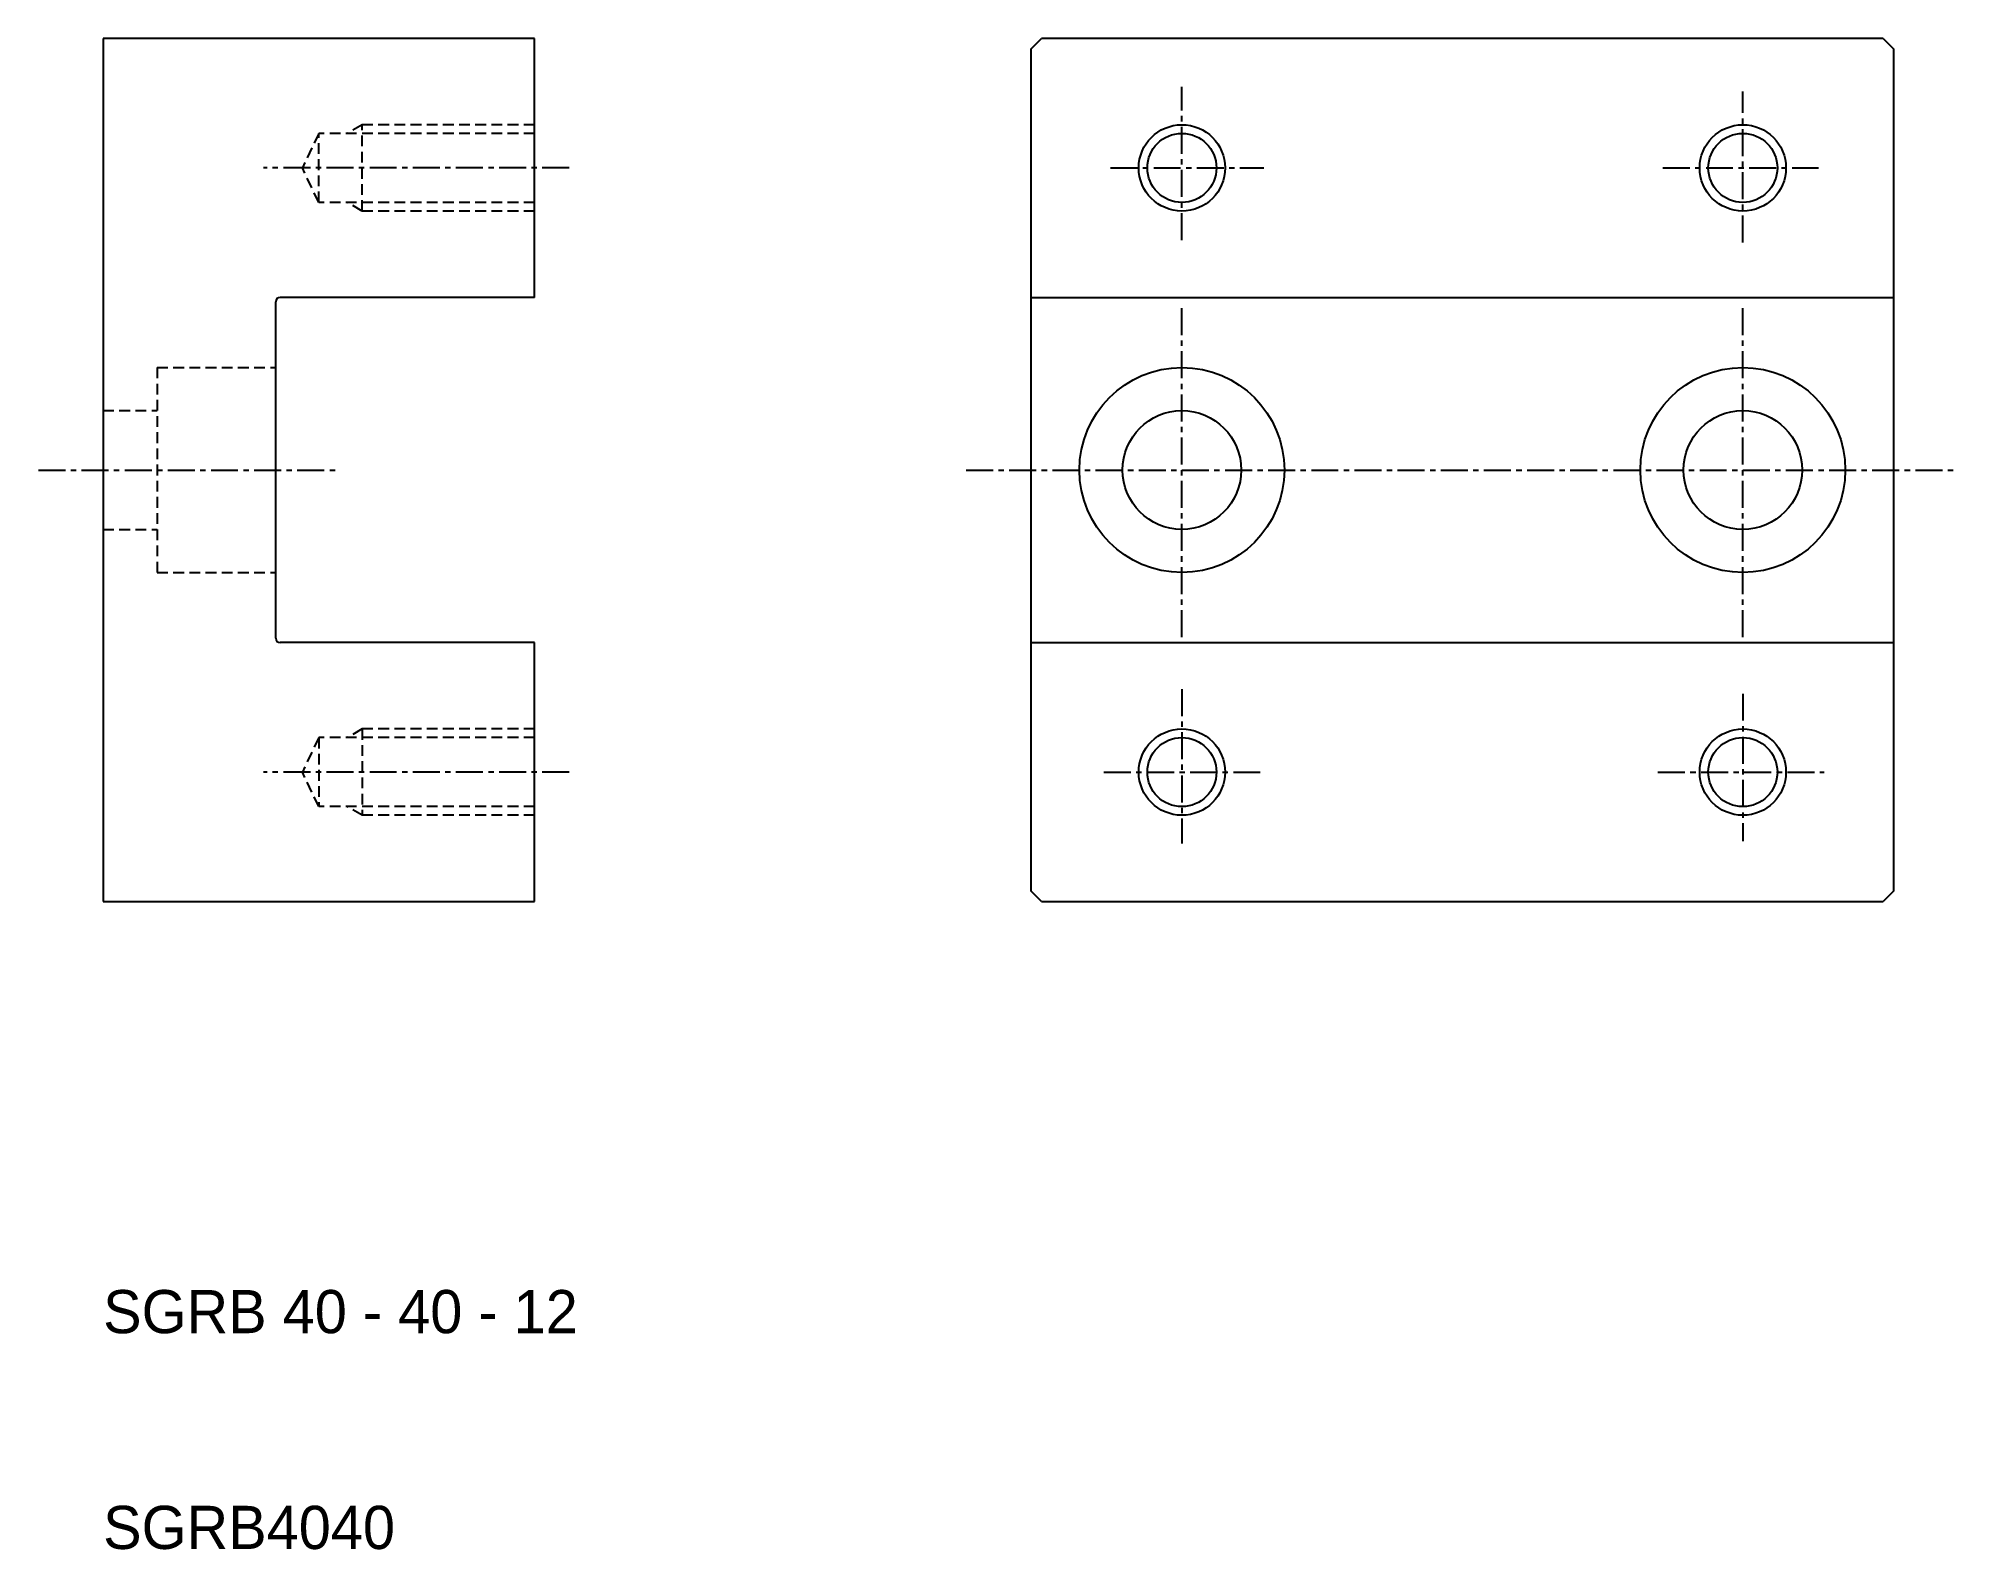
# Model space of a CAD drawing. Extents: x 7 to 96, y 10 to 80.
import ezdxf

# ---------------------------------------------------------------- set-up
doc = ezdxf.new("R2010")
doc.units = 0
doc.linetypes.add('CENTER', pattern=[2, 1.25, -0.25, 0.25, -0.25])
doc.linetypes.add('DASHED', pattern=[0.75, 0.5, -0.25])
doc.layers.get('0').update_dxf_attribs({"linetype": 'CONTINUOUS'})
doc.layers.add('CENTER', color=1, linetype='CENTER')

msp = doc.modelspace()

# ---------------------------------------------------------------- linework, layer by layer
at = {"color": 7, "linetype": 'CONTINUOUS'}
for p, q in [((10, 80), (10, 40)), ((30, 80), (10, 80)), ((30, 68), (30, 80)), ((53, 79.5), (53.5, 80)), ((53, 79.5), (53, 40.5)), ((92.5, 80), (53.5, 80)), ((92.5, 80), (93, 79.5)), ((93, 40.5), (93, 79.5)), ((18, 52.2), (18, 67.8)), ((30, 68), (18.2, 68)), ((53, 68), (93, 68)), ((30, 52), (18.2, 52)), ((30, 40), (30, 52)), ((53, 52), (93, 52)), ((53.5, 40), (53, 40.5)), ((93, 40.5), (92.5, 40)), ((10, 40), (30, 40)), ((53.5, 40), (92.5, 40))]:
    msp.add_line(p, q, dxfattribs=at)
at = {"color": 3, "linetype": 'DASHED'}
for p, q in [((22, 76), (21.30718, 75.6)), ((22, 72), (22, 76)), ((30, 76), (22, 76)), ((20, 75.6), (19.238095, 74)), ((30, 75.6), (20, 75.6)), ((20, 72.4), (20, 75.6)), ((20, 72.4), (19.238095, 74)), ((30, 72.4), (20, 72.4)), ((22, 72), (21.30718, 72.4)), ((30, 72), (22, 72)), ((12.5, 64.75), (12.5, 55.25)), ((12.5, 64.75), (18, 64.75)), ((10, 62.75), (12.5, 62.75)), ((10, 57.25), (12.5, 57.25)), ((12.5, 55.25), (18, 55.25)), ((20, 47.6), (19.238095, 46)), ((30, 47.6), (20, 47.6)), ((20, 47.6), (20, 44.4)), ((22, 48), (21.30718, 47.6)), ((30, 48), (22, 48)), ((22, 48), (22, 44)), ((20, 44.4), (19.238095, 46)), ((30, 44.4), (20, 44.4)), ((22, 44), (21.30718, 44.4)), ((30, 44), (22, 44))]:
    msp.add_line(p, q, dxfattribs=at)
at = {"color": 3, "linetype": 'CONTINUOUS'}
for centre in [(60, 74), (86, 74), (60, 46), (86, 46)]:
    msp.add_circle(centre, 2, dxfattribs=at)
at = {"color": 7, "linetype": 'CONTINUOUS'}
for centre, radius in [((60, 74), 1.6), ((86, 74), 1.6), ((60, 60), 4.75), ((86, 60), 4.75), ((60, 60), 2.75), ((86, 60), 2.75), ((60, 46), 1.6), ((86, 46), 1.6)]:
    msp.add_circle(centre, radius, dxfattribs=at)
for centre, start, end in [((18.2, 67.8), 90, 180), ((18.2, 52.2), 180, 270)]:
    msp.add_arc(centre, 0.2, start, end, dxfattribs=at)
at = {"layer": 'CENTER', "color": 1, "linetype": 'CENTER'}
for p, q in [((60, 70.655487), (60, 77.754693)), ((86, 70.545939), (86, 77.535927)), ((31.604538, 74), (17.428908, 74)), ((56.692576, 74), (63.79836, 74)), ((82.292546, 74), (89.507649, 74)), ((60, 52.25), (60, 67.75)), ((86, 52.25), (86, 67.75)), ((7, 60), (21, 60)), ((50, 60), (96, 60)), ((60, 49.849068), (60, 42.686664)), ((86, 49.635265), (86, 42.793566)), ((31.604538, 46), (17.428908, 46)), ((56.38561, 46), (63.66165, 46)), ((82.065753, 46), (89.769796, 46))]:
    msp.add_line(p, q, dxfattribs=at)

# ---------------------------------------------------------------- texts
at = {"color": 7, "linetype": 'CONTINUOUS'}
for s, p in [('SGRB 40 - 40 - 12', (10, 20)), ('SGRB4040', (10, 10))]:
    msp.add_text(s, height=2, dxfattribs=at).set_placement(p)

doc.saveas('drawing.dxf')
